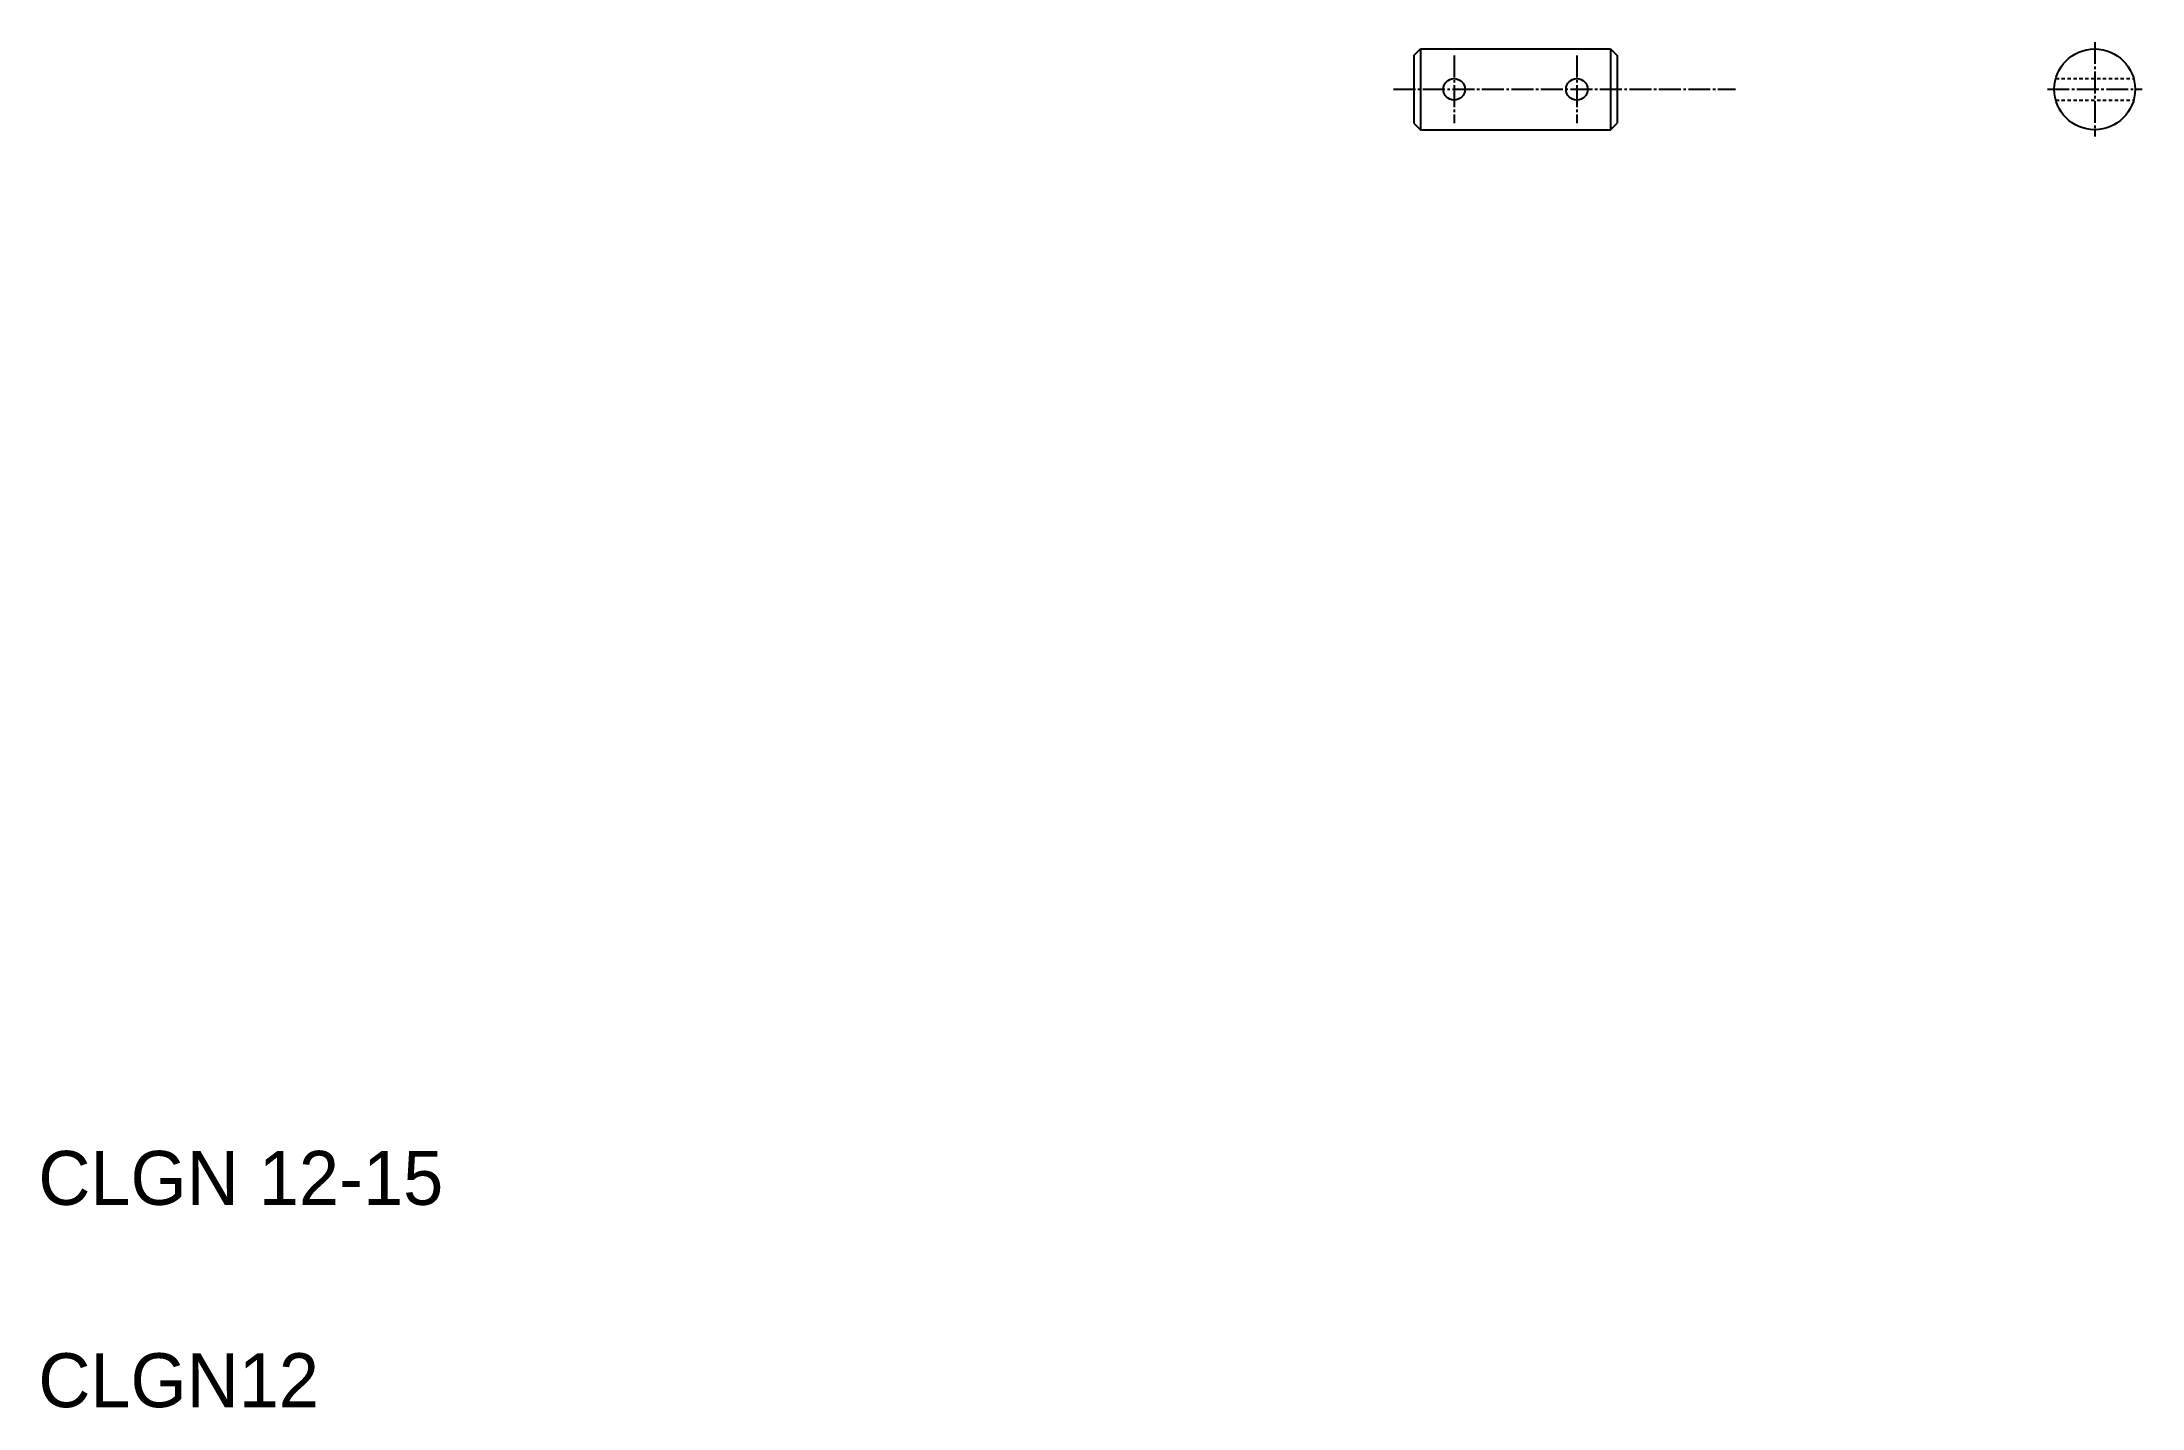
# Model space of a CAD drawing. Extents: x 21 to 332, y 20 to 222.
import ezdxf

# ---------------------------------------------------------------- set-up
doc = ezdxf.new("R2010")
doc.units = 0
doc.header["$LTSCALE"] = 0.25
doc.linetypes.add('CENTER', pattern=[17.5, 13, -1.5, 1.5, -1.5])
doc.linetypes.add('DASHED', pattern=[3.5, 2, -1.5])
doc.layers.get('0').update_dxf_attribs({"linetype": 'CONTINUOUS'})
doc.layers.add('CENTER', color=1, linetype='CENTER')

msp = doc.modelspace()

# ---------------------------------------------------------------- linework, layer by layer
for p, q in [((223.99, 220.4), (224.99, 221.4)), ((224.99, 221.4), (224.99, 209.4)), ((224.99, 221.4), (253.19, 221.4)), ((253.19, 221.4), (253.19, 209.4)), ((253.19, 221.4), (254.19, 220.4)), ((223.99, 220.4), (223.99, 210.4)), ((254.19, 220.4), (254.19, 210.4)), ((223.99, 210.4), (224.99, 209.4)), ((224.99, 209.4), (253.19, 209.4)), ((232.04, 209.4), (232.04, 209.4)), ((239.09, 209.4), (239.09, 209.4)), ((253.19, 209.4), (254.19, 210.4))]:
    msp.add_line(p, q)
at = {"color": 3, "linetype": 'DASHED'}
for p, q in [((319.22, 217), (330.78, 217)), ((319.22, 213.8), (330.78, 213.8))]:
    msp.add_line(p, q, dxfattribs=at)
for centre, radius in [((325, 215.4), 6), ((229.99, 215.4), 1.6), ((248.19, 215.4), 1.6)]:
    msp.add_circle(centre, radius)
at = {"layer": 'CENTER', "color": 1, "linetype": 'CENTER'}
for p, q in [((325, 222.41), (325, 208.38)), ((325, 222.41), (325, 208.38)), ((229.99, 220.4), (229.99, 210.4)), ((248.19, 220.4), (248.19, 210.4)), ((220.99, 215.4), (271.71, 215.4)), ((317.98, 215.4), (332.02, 215.4)), ((317.98, 215.4), (332.02, 215.4))]:
    msp.add_line(p, q, dxfattribs=at)

# ---------------------------------------------------------------- texts
for s, p in [('CLGN 12-15', (20, 50)), ('CLGN12', (20, 20))]:
    msp.add_text(s, height=8).set_placement(p)

doc.saveas('drawing.dxf')
